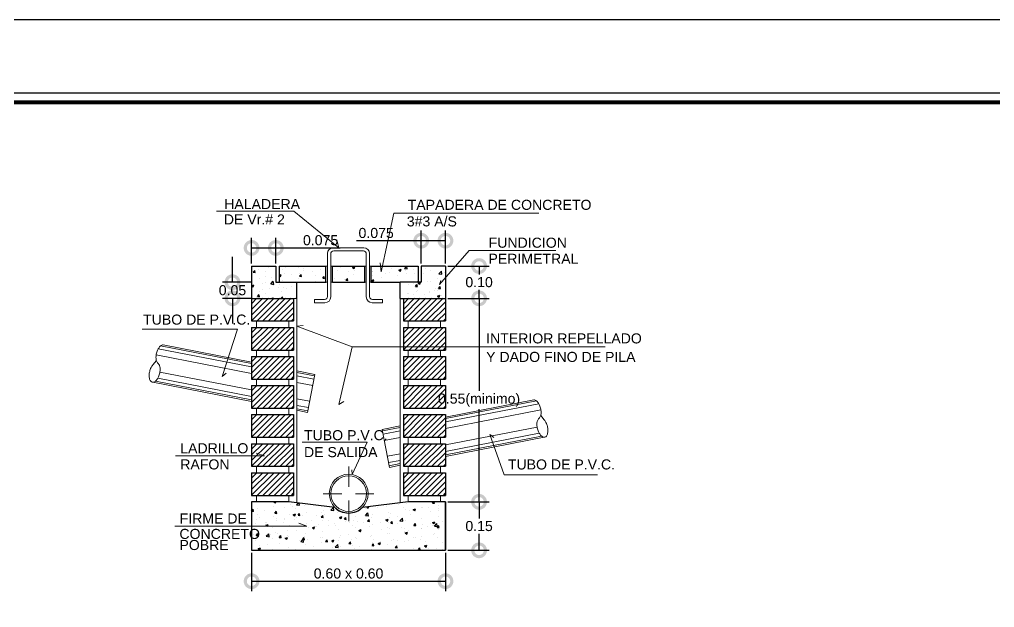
# Model space of a CAD drawing. Header units: inches. Extents: x -22.5 to 70.9, y -14.1 to 48.3.
# Drawn here: x 2.77 to 12.45, y 42.47 to 48.3 of the extents above; entities that cross this region are included whole.
import ezdxf

# ---------------------------------------------------------------- set-up
doc = ezdxf.new("R2010")
doc.units = ezdxf.units.IN
doc.header["$MEASUREMENT"] = 0
for name, color, linetype in [('ACH', 7, 'Continuous'), ('MODULO', 7, 'Continuous'), ('PAREDES1', 7, 'Continuous')]:
    doc.layers.add(name, color=color, linetype=linetype)
for name, color, linetype, lineweight in [('cotas', 1, 'Continuous', 13), ('MUEBLEFIJ', 8, 'Continuous', 18), ('paredes', 7, 'Continuous', 30)]:
    doc.layers.add(name, color=color, linetype=linetype, lineweight=lineweight)
doc.styles.add('DIMS', font='ARIAL.TTF')
doc.dimstyles.new('DIMS', dxfattribs={"dimtxt": 0.1, "dimasz": 0.25, "dimexe": 0.1, "dimexo": 0.025, "dimgap": 0.025, "dimtad": 1, "dimtih": 1, "dimtoh": 1, "dimzin": 1, "dimdsep": 46, "dimtxsty": 'DIMS', "dimblk1": 'DOTSMALL', "dimblk2": 'DOTSMALL', "dimsah": 1, "dimcen": 0.09, "dimclrd": 9, "dimclre": 9, "dimclrt": 2, "dimazin": 0, "dimtfac": 1, "dimtofl": 0, "dimtmove": 0, "dimatfit": 3, "dimldrblk": 'DOTSMALL', "dimfxl": 1, "dimtolj": 1, "dimtzin": 0, "dimarcsym": 0})

# ---------------------------------------------------------------- blocks, each defined once
blk = doc.blocks.new('HOJA11-17')
blk.add_lwpolyline([(-40.3789, 27.2849), (2.6211, 27.2849), (2.6211, -0.7151), (-40.3789, -0.7151)], close=True)
blk = doc.blocks.new('_DOTSMALL')
at = {"color": 0, "linetype": 'ByBlock', "const_width": 0.5}
blk.add_lwpolyline([(-0.0625, 0, 1), (0.0625, 0, 1)], format="xyb", close=True, dxfattribs=at)
blk = doc.blocks.new('*D345')
at = {"layer": 'Defpoints', "color": 0, "linetype": 'Continuous'}
for p in [(7.0011, 46.1076), (6.7607, 45.8561), (7.0011, 45.8561)]:
    blk.add_point(p, dxfattribs=at)
at = {"layer": 'paredes', "color": 9, "linetype": 'Continuous', "lineweight": -2}
for p, q in [((6.7607, 45.8811), (6.7607, 46.2076)), ((7.0011, 45.8811), (7.0011, 46.2076)), ((6.7607, 46.1076), (6.1193, 46.1076)), ((7.0011, 46.1076), (6.7607, 46.1076))]:
    blk.add_line(p, q, dxfattribs=at)
at = {"layer": 'paredes', "color": 9, "linetype": 'Continuous', "lineweight": -2, "xscale": 0.25, "yscale": 0.25, "zscale": 0.25, "rotation": 180}
blk.add_blockref('_DOTSMALL', (6.7607, 46.1076), dxfattribs=at)
at = {"layer": 'paredes', "color": 9, "linetype": 'Continuous', "lineweight": -2, "xscale": 0.25, "yscale": 0.25, "zscale": 0.25}
blk.add_blockref('_DOTSMALL', (7.0011, 46.1076), dxfattribs=at)
at = {"layer": 'paredes', "color": 2, "linetype": 'Continuous', "insert": (6.3134, 46.1836), "char_height": 0.1, "attachment_point": 5, "style": 'DIMS'}
blk.add_mtext('\\A1;0.075', dxfattribs=at)
blk = doc.blocks.new('*X344')
at = {"color": 0}
for p, q in [((85.8074, -3.2551), (85.8074, -3.255)), ((85.8531, -3.2578), (85.8531, -3.2578)), ((85.9461, -3.2597), (85.9531, -3.257)), ((85.9472, -3.2558), (85.9472, -3.2558)), ((85.9511, -3.2631), (85.9531, -3.257)), ((86.0358, -3.2573), (86.0358, -3.2573)), ((86.1071, -3.2627), (86.1145, -3.255)), ((86.116, -3.2642), (86.1149, -3.255)), ((85.719, -3.2837), (85.7254, -3.2812)), ((85.719, -3.2843), (85.7234, -3.2873)), ((85.7234, -3.2873), (85.7254, -3.2813)), ((85.7295, -3.2659), (85.7295, -3.2659)), ((85.7365, -3.2779), (85.7365, -3.2779)), ((85.7404, -3.2609), (85.7404, -3.2609)), ((85.7582, -3.2807), (85.7582, -3.2807)), ((85.78, -3.2595), (85.78, -3.2595)), ((85.7824, -3.2867), (85.7872, -3.2809)), ((85.7824, -3.2867), (85.7884, -3.2872)), ((85.7833, -3.2774), (85.7833, -3.2774)), ((85.7884, -3.2873), (85.7872, -3.281)), ((85.7938, -3.2632), (85.7938, -3.2632)), ((85.7948, -3.2678), (85.7948, -3.2678)), ((85.8212, -3.2724), (85.8212, -3.2724)), ((85.8307, -3.2853), (85.8307, -3.2853)), ((85.8472, -3.2654), (85.8472, -3.2654)), ((85.8541, -3.293), (85.859, -3.2872)), ((85.8601, -3.2936), (85.859, -3.2873)), ((85.8843, -3.2641), (85.8843, -3.2641)), ((85.9005, -3.2677), (85.9005, -3.2677)), ((85.9093, -3.2608), (85.9093, -3.2608)), ((85.9326, -3.2718), (85.9326, -3.2718)), ((85.9461, -3.2597), (85.9511, -3.263)), ((85.9496, -3.2828), (85.9496, -3.2828)), ((85.9539, -3.2699), (85.9539, -3.2699)), ((86.0073, -3.2722), (86.0073, -3.2722)), ((86.0079, -3.2728), (86.0079, -3.2728)), ((86.0091, -3.2837), (86.0091, -3.2837)), ((86.047, -3.2787), (86.047, -3.2787)), ((86.0607, -3.2744), (86.0607, -3.2744)), ((86.0663, -3.2628), (86.0663, -3.2628)), ((86.0851, -3.2842), (86.0851, -3.2842)), ((86.0899, -3.2677), (86.0969, -3.265)), ((86.0899, -3.2677), (86.0948, -3.271)), ((86.0948, -3.2711), (86.0969, -3.265)), ((86.1071, -3.2627), (86.116, -3.2641)), ((86.1101, -3.2704), (86.1101, -3.2704)), ((86.1141, -3.2767), (86.1141, -3.2767)), ((86.1352, -3.2671), (86.1352, -3.2671)), ((86.1371, -3.2767), (86.1371, -3.2767)), ((85.7283, -3.2992), (85.7283, -3.2992)), ((85.7788, -3.2928), (85.7788, -3.2928)), ((85.833, -3.3028), (85.833, -3.3028)), ((85.8541, -3.293), (85.8601, -3.2935)), ((85.858, -3.3036), (85.858, -3.3036)), ((85.8621, -3.2919), (85.864, -3.2912)), ((85.8621, -3.2919), (85.864, -3.2932)), ((85.8913, -3.2928), (85.8913, -3.2928)), ((85.9209, -3.2953), (85.9209, -3.2953)), ((85.9259, -3.2992), (85.9307, -3.2935)), ((85.9259, -3.2992), (85.9319, -3.2998)), ((85.9318, -3.2998), (85.9307, -3.2936)), ((85.9833, -3.2976), (85.9833, -3.2976)), ((86.0058, -3.2999), (86.0128, -3.2972)), ((86.0058, -3.2999), (86.0108, -3.3033)), ((86.0108, -3.3033), (86.0128, -3.2973)), ((86.0346, -3.2906), (86.0346, -3.2906)), ((86.1467, -3.3015), (86.1467, -3.3015))]:
    blk.add_line(p, q, dxfattribs=at)
blk = doc.blocks.new('*D346')
at = {"layer": 'Defpoints', "color": 0, "linetype": 'Continuous'}
for p in [(5.3179, 46.0358), (5.0774, 45.8561), (5.3179, 45.8561)]:
    blk.add_point(p, dxfattribs=at)
at = {"layer": 'paredes', "color": 9, "linetype": 'Continuous', "lineweight": -2}
for p, q in [((5.0774, 45.8811), (5.0774, 46.1358)), ((5.3179, 45.8811), (5.3179, 46.1358)), ((5.0774, 46.0358), (5.3179, 46.0358)), ((5.3179, 46.0358), (5.9561, 46.0358))]:
    blk.add_line(p, q, dxfattribs=at)
at = {"layer": 'paredes', "color": 9, "linetype": 'Continuous', "lineweight": -2, "xscale": 0.25, "yscale": 0.25, "zscale": 0.25, "rotation": 180}
blk.add_blockref('_DOTSMALL', (5.0774, 46.0358), dxfattribs=at)
at = {"layer": 'paredes', "color": 9, "linetype": 'Continuous', "lineweight": -2, "xscale": 0.25, "yscale": 0.25, "zscale": 0.25}
blk.add_blockref('_DOTSMALL', (5.3179, 46.0358), dxfattribs=at)
at = {"layer": 'paredes', "color": 2, "linetype": 'Continuous', "insert": (5.762, 46.1119), "char_height": 0.1, "attachment_point": 5, "style": 'DIMS'}
blk.add_mtext('\\A1;0.075', dxfattribs=at)
blk = doc.blocks.new('*X341')
at = {"color": 0}
for p, q in [((85.6673, -3.5166), (85.7369, -3.4469)), ((85.6673, -3.4989), (85.7193, -3.4469)), ((85.6673, -3.4812), (85.7016, -3.4469)), ((85.6673, -3.4635), (85.6839, -3.4469)), ((85.6846, -3.5169), (85.7546, -3.4469)), ((85.7023, -3.5169), (85.7723, -3.4469)), ((85.72, -3.5169), (85.79, -3.4469)), ((85.7376, -3.5169), (85.7973, -3.4573)), ((85.7553, -3.5169), (85.7973, -3.4749)), ((85.773, -3.5169), (85.7973, -3.4926)), ((85.7907, -3.5169), (85.7973, -3.5103))]:
    blk.add_line(p, q, dxfattribs=at)
blk = doc.blocks.new('*D347')
at = {"layer": 'Defpoints', "color": 0, "linetype": 'Continuous'}
for p in [(7.0011, 43.5156), (7.3345, 43.5156), (7.0011, 43.0346)]:
    blk.add_point(p, dxfattribs=at)
at = {"layer": 'paredes', "color": 9, "linetype": 'Continuous', "lineweight": -2}
for p, q in [((7.0261, 43.5156), (7.4345, 43.5156)), ((7.3345, 43.5156), (7.3345, 43.3512)), ((7.3345, 43.0346), (7.3345, 43.1991)), ((7.0261, 43.0346), (7.4345, 43.0346))]:
    blk.add_line(p, q, dxfattribs=at)
at = {"layer": 'paredes', "color": 9, "linetype": 'Continuous', "lineweight": -2, "xscale": 0.25, "yscale": 0.25, "zscale": 0.25}
for p, rotation in [((7.3345, 43.5156), 90), ((7.3345, 43.0346), 270)]:
    blk.add_blockref('_DOTSMALL', p, dxfattribs=dict(at, rotation=rotation))
at = {"layer": 'paredes', "color": 2, "linetype": 'Continuous', "insert": (7.3345, 43.2751), "char_height": 0.1, "attachment_point": 5, "style": 'DIMS'}
blk.add_mtext('\\A1;0.15', dxfattribs=at)
blk = doc.blocks.new('*D348')
at = {"layer": 'Defpoints', "color": 0, "linetype": 'Continuous'}
for p in [(5.0774, 43.0346), (7.0011, 43.0346), (7.0011, 42.7281)]:
    blk.add_point(p, dxfattribs=at)
at = {"layer": 'paredes', "color": 9, "linetype": 'Continuous', "lineweight": -2}
for p, q in [((5.0774, 43.0096), (5.0774, 42.6281)), ((7.0011, 43.0096), (7.0011, 42.6281)), ((5.0774, 42.7281), (7.0011, 42.7281))]:
    blk.add_line(p, q, dxfattribs=at)
at = {"layer": 'paredes', "color": 9, "linetype": 'Continuous', "lineweight": -2, "xscale": 0.25, "yscale": 0.25, "zscale": 0.25, "rotation": 180}
blk.add_blockref('_DOTSMALL', (5.0774, 42.7281), dxfattribs=at)
at = {"layer": 'paredes', "color": 9, "linetype": 'Continuous', "lineweight": -2, "xscale": 0.25, "yscale": 0.25, "zscale": 0.25}
blk.add_blockref('_DOTSMALL', (7.0011, 42.7281), dxfattribs=at)
at = {"layer": 'paredes', "color": 2, "linetype": 'Continuous', "insert": (6.0393, 42.8042), "char_height": 0.1, "attachment_point": 5, "style": 'DIMS'}
blk.add_mtext('\\A1;0.60 x 0.60', dxfattribs=at)
blk = doc.blocks.new('*X342')
at = {"color": 0}
for p, q in [((85.6343, -4.0138), (85.6391, -4.008)), ((85.6402, -4.0144), (85.6391, -4.0081)), ((85.6514, -4.0053), (85.6514, -4.0053)), ((85.6732, -4.0115), (85.6732, -4.0115)), ((85.7027, -3.9982), (85.7027, -3.9982)), ((85.7032, -3.985), (85.7078, -3.9882)), ((85.7078, -3.9882), (85.7089, -3.985)), ((85.7317, -3.9857), (85.7317, -3.9857)), ((85.7364, -4.0032), (85.7364, -4.0032)), ((85.7532, -3.9918), (85.7532, -3.9918)), ((85.7614, -3.9999), (85.7614, -3.9999)), ((85.7691, -4.0057), (85.7691, -4.0057)), ((85.773, -3.9943), (85.7784, -3.9887)), ((85.773, -3.9943), (85.7819, -3.9956)), ((85.7819, -3.9957), (85.7811, -3.989)), ((85.7993, -3.9949), (85.7993, -3.9949)), ((85.8274, -3.9956), (85.8274, -3.9956)), ((85.8553, -4.0106), (85.8553, -4.0106)), ((85.8797, -4.0108), (85.8875, -4.0027)), ((85.8797, -4.0108), (85.8886, -4.0122)), ((85.8886, -4.0122), (85.8875, -4.0027)), ((85.9097, -4.0076), (85.9097, -4.0076)), ((85.9622, -4.0094), (85.9622, -4.0094)), ((85.9872, -4.0061), (85.9872, -4.0061)), ((85.9905, -4.001), (85.9952, -4.0042)), ((85.9952, -4.0042), (85.9966, -4.0002)), ((86.0251, -4.0011), (86.0251, -4.0011)), ((86.052, -3.9992), (86.052, -3.9992)), ((86.0882, -3.9928), (86.0882, -3.9928)), ((86.1054, -4.0015), (86.1054, -4.0015)), ((86.1103, -4.009), (86.1103, -4.009)), ((86.1133, -3.9895), (86.1133, -3.9895)), ((86.1228, -4.0126), (86.1228, -4.0126)), ((86.134, -4.0088), (86.141, -4.0061)), ((86.134, -4.0088), (86.1389, -4.0122)), ((86.1389, -4.0123), (86.141, -4.0062)), ((86.1588, -4.0037), (86.1588, -4.0037)), ((86.1617, -4.002), (86.1617, -4.002)), ((86.1811, -4.0025), (86.1811, -4.0025)), ((86.1942, -3.9888), (86.1973, -3.985)), ((86.1942, -3.9888), (86.2002, -3.9893)), ((86.2002, -3.9894), (86.1994, -3.985)), ((86.2122, -3.9956), (86.2122, -3.9956)), ((86.2122, -4.006), (86.2122, -4.006)), ((86.213, -4.0124), (86.213, -4.0124)), ((85.6343, -4.0138), (85.6402, -4.0143)), ((85.6353, -4.0165), (85.6353, -4.0165)), ((85.6502, -4.0386), (85.6502, -4.0386)), ((85.6524, -4.0257), (85.6524, -4.0257)), ((85.6589, -4.0345), (85.6589, -4.0345)), ((85.7015, -4.0315), (85.7015, -4.0315)), ((85.706, -4.0201), (85.7108, -4.0143)), ((85.706, -4.0201), (85.712, -4.0206)), ((85.71, -4.0426), (85.71, -4.0426)), ((85.7107, -4.0157), (85.7107, -4.0157)), ((85.712, -4.0206), (85.7108, -4.0144)), ((85.7123, -4.0368), (85.7123, -4.0368)), ((85.7347, -4.0376), (85.7347, -4.0376)), ((85.7351, -4.0393), (85.7351, -4.0393)), ((85.752, -4.0251), (85.752, -4.0251)), ((85.7625, -4.0251), (85.7695, -4.0224)), ((85.7625, -4.0251), (85.7675, -4.0284)), ((85.7656, -4.0391), (85.7656, -4.0391)), ((85.7675, -4.0285), (85.7695, -4.0224)), ((85.773, -4.0343), (85.773, -4.0343)), ((85.7777, -4.0263), (85.7825, -4.0206)), ((85.7777, -4.0263), (85.7837, -4.0269)), ((85.7837, -4.0269), (85.7825, -4.0207)), ((85.793, -4.0276), (85.793, -4.0276)), ((85.804, -4.0176), (85.804, -4.0176)), ((85.819, -4.0413), (85.819, -4.0413)), ((85.8361, -4.026), (85.8361, -4.026)), ((85.8494, -4.0326), (85.8543, -4.0269)), ((85.8494, -4.0326), (85.8554, -4.0331)), ((85.8513, -4.0176), (85.8513, -4.0176)), ((85.8554, -4.0332), (85.8543, -4.0269)), ((85.8611, -4.0227), (85.8611, -4.0227)), ((85.899, -4.0177), (85.899, -4.0177)), ((85.9046, -4.0375), (85.9046, -4.0375)), ((85.9062, -4.0331), (85.9132, -4.0304)), ((85.9062, -4.0331), (85.9112, -4.0364)), ((85.9112, -4.0365), (85.9132, -4.0305)), ((85.9212, -4.0389), (85.926, -4.0331)), ((85.9212, -4.0389), (85.9271, -4.0394)), ((85.9271, -4.0395), (85.926, -4.0332)), ((85.9479, -4.0426), (85.9479, -4.0426)), ((85.9565, -4.03), (85.9565, -4.03)), ((85.9865, -4.0274), (85.9943, -4.0192)), ((85.9865, -4.0274), (85.9954, -4.0287)), ((85.9929, -4.0452), (85.9977, -4.0394)), ((85.9954, -4.0288), (85.9942, -4.0193)), ((85.9989, -4.0457), (85.9977, -4.0395)), ((85.9988, -4.0406), (85.9988, -4.0406)), ((86.0062, -4.0326), (86.0062, -4.0326)), ((86.0079, -4.0229), (86.0079, -4.0229)), ((86.0499, -4.0411), (86.0569, -4.0384)), ((86.0499, -4.0411), (86.0549, -4.0444)), ((86.0549, -4.0445), (86.0569, -4.0385)), ((86.0584, -4.0165), (86.0584, -4.0165)), ((86.0619, -4.0323), (86.0619, -4.0323)), ((86.0645, -4.0226), (86.0645, -4.0226)), ((86.087, -4.029), (86.087, -4.029)), ((86.0932, -4.0439), (86.101, -4.0358)), ((86.1021, -4.0453), (86.101, -4.0358)), ((86.1091, -4.0423), (86.1091, -4.0423)), ((86.1248, -4.024), (86.1248, -4.024)), ((86.1605, -4.0353), (86.1605, -4.0353)), ((86.188, -4.0157), (86.188, -4.0157)), ((86.211, -4.0289), (86.211, -4.0289)), ((85.6469, -4.0509), (85.6469, -4.0509)), ((85.6489, -4.0719), (85.6489, -4.0719)), ((85.6764, -4.0476), (85.6764, -4.0476)), ((85.6785, -4.0573), (85.6855, -4.0546)), ((85.6785, -4.0573), (85.6835, -4.0607)), ((85.68, -4.048), (85.68, -4.048)), ((85.6835, -4.0607), (85.6855, -4.0547)), ((85.7003, -4.0648), (85.7003, -4.0648)), ((85.7333, -4.0502), (85.7333, -4.0502)), ((85.7508, -4.0584), (85.7508, -4.0584)), ((85.7729, -4.0726), (85.7729, -4.0726)), ((85.7867, -4.0525), (85.7867, -4.0525)), ((85.8027, -4.0509), (85.8027, -4.0509)), ((85.8098, -4.0654), (85.8098, -4.0654)), ((85.8222, -4.0653), (85.8292, -4.0626)), ((85.8222, -4.0653), (85.8272, -4.0687)), ((85.8272, -4.0688), (85.8292, -4.0627)), ((85.8312, -4.0626), (85.8312, -4.0626)), ((85.8348, -4.0621), (85.8348, -4.0621)), ((85.8401, -4.0547), (85.8401, -4.0547)), ((85.8541, -4.0439), (85.8541, -4.0439)), ((85.8724, -4.0436), (85.8724, -4.0436)), ((85.8727, -4.0572), (85.8727, -4.0572)), ((85.8895, -4.0526), (85.8895, -4.0526)), ((85.8935, -4.057), (85.8935, -4.057)), ((85.9034, -4.0708), (85.9034, -4.0708)), ((85.9258, -4.0458), (85.9258, -4.0458)), ((85.9359, -4.0488), (85.9359, -4.0488)), ((85.9469, -4.0593), (85.9469, -4.0593)), ((85.9553, -4.0633), (85.9553, -4.0633)), ((85.9609, -4.0456), (85.9609, -4.0456)), ((85.9659, -4.0733), (85.9729, -4.0707)), ((85.9709, -4.0768), (85.9729, -4.0707)), ((85.9792, -4.0481), (85.9792, -4.0481)), ((85.9929, -4.0452), (85.9989, -4.0457)), ((86.0003, -4.0615), (86.0003, -4.0615)), ((86.0067, -4.0562), (86.0067, -4.0562)), ((86.0325, -4.0503), (86.0325, -4.0503)), ((86.0356, -4.0717), (86.0356, -4.0717)), ((86.0536, -4.0638), (86.0536, -4.0638)), ((86.0572, -4.0498), (86.0572, -4.0498)), ((86.0607, -4.0684), (86.0607, -4.0684)), ((86.0646, -4.0514), (86.0694, -4.0457)), ((86.0646, -4.0514), (86.0706, -4.052)), ((86.0706, -4.052), (86.0694, -4.0458)), ((86.0859, -4.0526), (86.0859, -4.0526)), ((86.0932, -4.0439), (86.1021, -4.0453)), ((86.0985, -4.0634), (86.0985, -4.0634)), ((86.107, -4.066), (86.107, -4.066)), ((86.1187, -4.0722), (86.1187, -4.0722)), ((86.1364, -4.0577), (86.1412, -4.052)), ((86.1364, -4.0577), (86.1423, -4.0582)), ((86.1393, -4.0548), (86.1393, -4.0548)), ((86.1423, -4.0583), (86.1412, -4.052)), ((86.1592, -4.0686), (86.1592, -4.0686)), ((86.1604, -4.0683), (86.1604, -4.0683)), ((86.1617, -4.0551), (86.1617, -4.0551)), ((86.177, -4.0622), (86.177, -4.0622)), ((86.1867, -4.0518), (86.1867, -4.0518)), ((86.1927, -4.0571), (86.1927, -4.0571)), ((86.1937, -4.0491), (86.2007, -4.0464)), ((86.1937, -4.0491), (86.1986, -4.0525)), ((86.1986, -4.0525), (86.2007, -4.0465)), ((86.1999, -4.0605), (86.2077, -4.0523)), ((86.1999, -4.0605), (86.2088, -4.0618)), ((86.2088, -4.0619), (86.2077, -4.0524)), ((86.2081, -4.064), (86.2129, -4.0582)), ((86.2081, -4.064), (86.2141, -4.0645)), ((86.2097, -4.0622), (86.2097, -4.0622)), ((86.2141, -4.0646), (86.2129, -4.0583)), ((86.2138, -4.0705), (86.2138, -4.0705)), ((86.2246, -4.0468), (86.2246, -4.0468)), ((85.639, -4.0854), (85.639, -4.0854)), ((85.6481, -4.089), (85.653, -4.0833)), ((85.6481, -4.089), (85.6541, -4.0895)), ((85.6541, -4.0896), (85.653, -4.0833)), ((85.6563, -4.0926), (85.6563, -4.0926)), ((85.6795, -4.0917), (85.6873, -4.0835)), ((85.6795, -4.0917), (85.6884, -4.093)), ((85.6837, -4.082), (85.6837, -4.082)), ((85.6884, -4.0931), (85.6873, -4.0836)), ((85.6924, -4.0876), (85.6924, -4.0876)), ((85.6991, -4.0981), (85.6991, -4.0981)), ((85.7088, -4.0787), (85.7088, -4.0787)), ((85.7146, -4.0826), (85.7146, -4.0826)), ((85.7199, -4.0953), (85.7247, -4.0895)), ((85.7199, -4.0953), (85.7258, -4.0958)), ((85.7258, -4.0959), (85.7247, -4.0896)), ((85.7382, -4.0976), (85.7452, -4.0949)), ((85.7382, -4.0976), (85.7432, -4.1009)), ((85.7432, -4.101), (85.7452, -4.095)), ((85.7457, -4.0899), (85.7457, -4.0899)), ((85.7466, -4.0738), (85.7466, -4.0738)), ((85.7496, -4.0917), (85.7496, -4.0917)), ((85.7863, -4.1082), (85.7941, -4.1001)), ((85.7916, -4.1015), (85.7964, -4.0958)), ((85.7916, -4.1015), (85.7976, -4.1021)), ((85.7952, -4.1097), (85.7941, -4.1002)), ((85.7976, -4.1021), (85.7964, -4.0959)), ((85.7991, -4.0921), (85.7991, -4.0921)), ((85.8015, -4.0842), (85.8015, -4.0842)), ((85.8085, -4.1016), (85.8085, -4.1016)), ((85.8464, -4.0966), (85.8464, -4.0966)), ((85.8525, -4.0944), (85.8525, -4.0944)), ((85.8529, -4.0772), (85.8529, -4.0772)), ((85.8633, -4.1078), (85.8681, -4.1021)), ((85.8693, -4.1084), (85.8681, -4.1021)), ((85.8819, -4.1056), (85.8889, -4.1029)), ((85.8869, -4.109), (85.8889, -4.103)), ((85.9059, -4.0967), (85.9059, -4.0967)), ((85.9096, -4.0883), (85.9096, -4.0883)), ((85.9346, -4.085), (85.9346, -4.085)), ((85.9437, -4.1023), (85.9437, -4.1023)), ((85.9541, -4.0965), (85.9541, -4.0965)), ((85.9593, -4.0989), (85.9593, -4.0989)), ((85.9659, -4.0733), (85.9709, -4.0767)), ((85.9725, -4.08), (85.9725, -4.08)), ((86.002, -4.0922), (86.002, -4.0922)), ((86.0054, -4.0895), (86.0054, -4.0895)), ((86.0127, -4.1012), (86.0127, -4.1012)), ((86.056, -4.0831), (86.056, -4.0831)), ((86.0604, -4.0822), (86.0604, -4.0822)), ((86.0722, -4.1029), (86.0722, -4.1029)), ((86.1079, -4.0756), (86.1079, -4.0756)), ((86.1096, -4.0813), (86.1166, -4.0787)), ((86.1096, -4.0813), (86.1146, -4.0847)), ((86.1146, -4.0848), (86.1166, -4.0787)), ((86.1354, -4.0945), (86.1354, -4.0945)), ((86.1426, -4.0942), (86.1426, -4.0942)), ((86.158, -4.1019), (86.158, -4.1019)), ((86.1604, -4.0912), (86.1604, -4.0912)), ((86.1983, -4.0863), (86.1983, -4.0863)), ((86.201, -4.0842), (86.201, -4.0842)), ((86.2085, -4.0955), (86.2085, -4.0955)), ((85.6477, -4.1051), (85.6477, -4.1051)), ((85.6542, -4.1298), (85.6612, -4.1272)), ((85.6542, -4.1298), (85.6591, -4.1332)), ((85.6574, -4.1215), (85.6574, -4.1215)), ((85.6591, -4.1333), (85.6612, -4.1272)), ((85.6825, -4.1182), (85.6825, -4.1182)), ((85.6979, -4.1314), (85.6979, -4.1314)), ((85.7203, -4.1132), (85.7203, -4.1132)), ((85.7484, -4.125), (85.7484, -4.125)), ((85.7688, -4.1323), (85.7688, -4.1323)), ((85.7835, -4.1049), (85.7835, -4.1049)), ((85.7863, -4.1082), (85.7952, -4.1096)), ((85.8003, -4.1175), (85.8003, -4.1175)), ((85.8271, -4.1223), (85.8271, -4.1223)), ((85.8516, -4.1104), (85.8516, -4.1104)), ((85.8633, -4.1078), (85.8693, -4.1083)), ((85.8819, -4.1056), (85.8869, -4.1089)), ((85.8832, -4.1277), (85.8832, -4.1277)), ((85.8854, -4.1123), (85.8854, -4.1123)), ((85.893, -4.1248), (85.9008, -4.1167)), ((85.893, -4.1248), (85.9019, -4.1262)), ((85.9019, -4.1262), (85.9008, -4.1167)), ((85.9022, -4.104), (85.9022, -4.104)), ((85.9083, -4.1244), (85.9083, -4.1244)), ((85.935, -4.1141), (85.9399, -4.1084)), ((85.935, -4.1141), (85.941, -4.1146)), ((85.941, -4.1147), (85.9399, -4.1084)), ((85.9462, -4.1194), (85.9462, -4.1194)), ((85.9529, -4.1298), (85.9529, -4.1298)), ((85.9677, -4.1242), (85.9677, -4.1242)), ((86.0042, -4.1228), (86.0042, -4.1228)), ((86.0058, -4.135), (86.0075, -4.1332)), ((86.0068, -4.1204), (86.0116, -4.1146)), ((86.0068, -4.1204), (86.0128, -4.1209)), ((86.0077, -4.135), (86.0075, -4.1333)), ((86.0093, -4.1111), (86.0093, -4.1111)), ((86.0127, -4.121), (86.0116, -4.1147)), ((86.0256, -4.1136), (86.0326, -4.1109)), ((86.0256, -4.1136), (86.0306, -4.117)), ((86.026, -4.1142), (86.026, -4.1142)), ((86.0306, -4.117), (86.0326, -4.111)), ((86.0343, -4.1078), (86.0343, -4.1078)), ((86.0547, -4.1164), (86.0547, -4.1164)), ((86.066, -4.1034), (86.066, -4.1034)), ((86.0785, -4.1266), (86.0833, -4.1209)), ((86.0785, -4.1266), (86.0845, -4.1272)), ((86.0845, -4.1272), (86.0833, -4.121)), ((86.0843, -4.1042), (86.0843, -4.1042)), ((86.1067, -4.1089), (86.1067, -4.1089)), ((86.1194, -4.1057), (86.1194, -4.1057)), ((86.1341, -4.1307), (86.1341, -4.1307)), ((86.1502, -4.1329), (86.155, -4.1272)), ((86.1502, -4.1329), (86.1562, -4.1334)), ((86.1562, -4.1335), (86.155, -4.1272)), ((86.1693, -4.1216), (86.1763, -4.1189)), ((86.1693, -4.1216), (86.1743, -4.125)), ((86.172, -4.1257), (86.172, -4.1257)), ((86.1728, -4.1079), (86.1728, -4.1079)), ((86.1743, -4.125), (86.1763, -4.119)), ((86.1808, -4.1292), (86.1808, -4.1292)), ((86.2073, -4.1287), (86.2073, -4.1287)), ((86.2255, -4.135), (86.2268, -4.1335)), ((86.2262, -4.1102), (86.2262, -4.1102)), ((86.227, -4.135), (86.2268, -4.1335)), ((85.9094, -4.1342), (85.9094, -4.1342)), ((86.1091, -4.134), (86.1091, -4.134))]:
    blk.add_line(p, q, dxfattribs=at)
blk = doc.blocks.new('*D349')
at = {"layer": 'Defpoints', "color": 0, "linetype": 'Continuous'}
for p in [(7.0011, 45.5355), (7.3345, 45.5355), (7.0011, 43.5156)]:
    blk.add_point(p, dxfattribs=at)
at = {"layer": 'paredes', "color": 9, "linetype": 'Continuous', "lineweight": -2}
for p, q in [((7.0261, 45.5355), (7.4345, 45.5355)), ((7.3345, 45.5355), (7.3345, 44.6161)), ((7.3345, 43.5156), (7.3345, 44.435)), ((7.0261, 43.5156), (7.4345, 43.5156))]:
    blk.add_line(p, q, dxfattribs=at)
at = {"layer": 'paredes', "color": 9, "linetype": 'Continuous', "lineweight": -2, "xscale": 0.25, "yscale": 0.25, "zscale": 0.25}
for p, rotation in [((7.3345, 45.5355), 90), ((7.3345, 43.5156), 270)]:
    blk.add_blockref('_DOTSMALL', p, dxfattribs=dict(at, rotation=rotation))
at = {"layer": 'paredes', "color": 2, "linetype": 'Continuous', "insert": (7.3345, 44.5255), "char_height": 0.1, "attachment_point": 5, "style": 'DIMS'}
blk.add_mtext('\\A1;0.55(minimo)', dxfattribs=at)
blk = doc.blocks.new('*X343')
at = {"color": 0}
for p, q in [((85.6585, -3.2579), (85.6585, -3.2579)), ((85.639, -3.2741), (85.6438, -3.2684)), ((85.639, -3.2741), (85.6449, -3.2747)), ((85.6449, -3.2747), (85.6438, -3.2685)), ((85.6542, -3.2659), (85.6542, -3.2659)), ((85.6781, -3.2729), (85.6781, -3.2729)), ((85.6782, -3.2879), (85.6782, -3.2879)), ((85.687, -3.2587), (85.687, -3.2587)), ((86.1675, -3.279), (86.1675, -3.279)), ((86.173, -3.2621), (86.173, -3.2621)), ((86.1884, -3.2696), (86.1884, -3.2696)), ((86.2138, -3.2793), (86.2216, -3.2712)), ((86.2138, -3.2793), (86.2227, -3.2806)), ((86.2208, -3.2812), (86.2208, -3.2812)), ((86.2227, -3.2807), (86.2216, -3.2712)), ((86.2336, -3.2757), (86.234, -3.2755)), ((86.2336, -3.2757), (86.234, -3.276)), ((85.6344, -3.3162), (85.6414, -3.3135)), ((85.6344, -3.3162), (85.6394, -3.3195)), ((85.6394, -3.3196), (85.6414, -3.3135)), ((85.6572, -3.294), (85.6572, -3.294)), ((85.6675, -3.3098), (85.6675, -3.3098)), ((85.6769, -3.3062), (85.6769, -3.3062)), ((85.6935, -3.3105), (85.7013, -3.3024)), ((85.6935, -3.3105), (85.7024, -3.3119)), ((85.6951, -3.289), (85.6951, -3.289)), ((85.7024, -3.3119), (85.7013, -3.3024)), ((85.7209, -3.312), (85.7209, -3.312)), ((85.757, -3.3169), (85.757, -3.3169)), ((86.1089, -3.3065), (86.1089, -3.3065)), ((86.1204, -3.3124), (86.1204, -3.3124)), ((86.1359, -3.31), (86.1359, -3.31)), ((86.1411, -3.3181), (86.1459, -3.3123)), ((86.1411, -3.3181), (86.147, -3.3186)), ((86.147, -3.3187), (86.1459, -3.3124)), ((86.1495, -3.3079), (86.1565, -3.3052)), ((86.1495, -3.3079), (86.1545, -3.3113)), ((86.1545, -3.3114), (86.1565, -3.3053)), ((86.1788, -3.3024), (86.1788, -3.3024)), ((86.1872, -3.3029), (86.1872, -3.3029)), ((86.2099, -3.2932), (86.2099, -3.2932)), ((86.2128, -3.3243), (86.2176, -3.3186)), ((86.2188, -3.3249), (86.2176, -3.3187)), ((85.6352, -3.3209), (85.6352, -3.3209)), ((85.6528, -3.3494), (85.6577, -3.3436)), ((85.6588, -3.3499), (85.6577, -3.3437)), ((85.658, -3.3329), (85.658, -3.3329)), ((85.6688, -3.3285), (85.6688, -3.3285)), ((85.6757, -3.3395), (85.6757, -3.3395)), ((85.6886, -3.3232), (85.6886, -3.3232)), ((85.7163, -3.3229), (85.7163, -3.3229)), ((85.727, -3.3324), (85.727, -3.3324)), ((85.7319, -3.3202), (85.7319, -3.3202)), ((85.742, -3.3254), (85.742, -3.3254)), ((86.0946, -3.3278), (86.0946, -3.3278)), ((86.1157, -3.3412), (86.1157, -3.3412)), ((86.1204, -3.341), (86.1204, -3.341)), ((86.1346, -3.3432), (86.1346, -3.3432)), ((86.1444, -3.3344), (86.1444, -3.3344)), ((86.148, -3.3301), (86.148, -3.3301)), ((86.1691, -3.3435), (86.1691, -3.3435)), ((86.1836, -3.3327), (86.1836, -3.3327)), ((86.186, -3.3362), (86.186, -3.3362)), ((86.2014, -3.3323), (86.2014, -3.3323)), ((86.2027, -3.3244), (86.2027, -3.3244)), ((86.2086, -3.3294), (86.2086, -3.3294)), ((86.2092, -3.3482), (86.2162, -3.3455)), ((86.2092, -3.3482), (86.2142, -3.3515)), ((86.2128, -3.3243), (86.2188, -3.3249)), ((86.2142, -3.3516), (86.2162, -3.3456)), ((86.2224, -3.3457), (86.2224, -3.3457)), ((85.6528, -3.3494), (85.6588, -3.3499)), ((85.6977, -3.355), (85.7011, -3.3537)), ((85.7007, -3.355), (85.7011, -3.3538)), ((85.7251, -3.355), (85.7294, -3.3499)), ((85.7303, -3.355), (85.7294, -3.35)), ((85.7685, -3.3513), (85.7685, -3.3513))]:
    blk.add_line(p, q, dxfattribs=at)
blk = doc.blocks.new('*D350')
at = {"layer": 'Defpoints', "color": 0, "linetype": 'Continuous'}
for p in [(4.8877, 45.6958), (5.1018, 45.6958), (5.1018, 45.5355)]:
    blk.add_point(p, dxfattribs=at)
at = {"layer": 'paredes', "color": 9, "linetype": 'Continuous', "lineweight": -2}
for p, q in [((4.8877, 45.6958), (4.8877, 45.9458)), ((5.0768, 45.6958), (4.7877, 45.6958)), ((5.0768, 45.5355), (4.7877, 45.5355)), ((4.8877, 45.5355), (4.8877, 45.2855))]:
    blk.add_line(p, q, dxfattribs=at)
at = {"layer": 'paredes', "color": 9, "linetype": 'Continuous', "lineweight": -2, "xscale": 0.25, "yscale": 0.25, "zscale": 0.25}
for p, rotation in [((4.8877, 45.6958), 270), ((4.8877, 45.5355), 90)]:
    blk.add_blockref('_DOTSMALL', p, dxfattribs=dict(at, rotation=rotation))
at = {"layer": 'paredes', "color": 2, "linetype": 'Continuous', "insert": (4.8877, 45.6157), "char_height": 0.1, "attachment_point": 5, "style": 'DIMS'}
blk.add_mtext('\\A1;0.05', dxfattribs=at)
blk = doc.blocks.new('*D351')
at = {"layer": 'Defpoints', "color": 0, "linetype": 'Continuous'}
for p in [(7.0011, 45.8561), (7.3345, 45.8561), (7.0011, 45.5355)]:
    blk.add_point(p, dxfattribs=at)
at = {"layer": 'paredes', "color": 9, "linetype": 'Continuous', "lineweight": -2}
for p, q in [((7.0261, 45.8561), (7.4345, 45.8561)), ((7.3345, 45.8561), (7.3345, 45.7719)), ((7.3345, 45.5355), (7.3345, 45.6198)), ((7.0261, 45.5355), (7.4345, 45.5355))]:
    blk.add_line(p, q, dxfattribs=at)
at = {"layer": 'paredes', "color": 9, "linetype": 'Continuous', "lineweight": -2, "xscale": 0.25, "yscale": 0.25, "zscale": 0.25}
for p, rotation in [((7.3345, 45.8561), 90), ((7.3345, 45.5355), 270)]:
    blk.add_blockref('_DOTSMALL', p, dxfattribs=dict(at, rotation=rotation))
at = {"layer": 'paredes', "color": 2, "linetype": 'Continuous', "insert": (7.3345, 45.6958), "char_height": 0.1, "attachment_point": 5, "style": 'DIMS'}
blk.add_mtext('\\A1;0.10', dxfattribs=at)

msp = doc.modelspace()

# ---------------------------------------------------------------- linework, layer by layer
at = {"layer": 'MODULO'}
msp.add_lwpolyline([(20.2227, 47.5722), (-20.3042, 47.5722), (-20.3042, 20.4416)], dxfattribs=at)
at = {"layer": 'MODULO', "const_width": 0.0409}
msp.add_lwpolyline([(20.1514, 47.4804), (-20.2124, 47.4804), (-20.2124, 20.513)], dxfattribs=at)
at = {"layer": 'MUEBLEFIJ'}
for p, q in [((5.8309, 45.553), (5.8309, 45.9806)), ((5.8629, 45.5498), (5.8629, 45.9774)), ((5.8886, 46.0383), (6.19, 46.0383)), ((5.8918, 46.0063), (6.1868, 46.0063)), ((6.2156, 45.5498), (6.2156, 45.9774)), ((6.2477, 45.553), (6.2477, 45.9806)), ((5.8148, 45.8561), (5.8309, 45.8561)), ((5.8629, 45.8561), (5.879, 45.8561)), ((6.1996, 45.8561), (6.2156, 45.8561)), ((6.2477, 45.8561), (6.2637, 45.8561)), ((5.8148, 45.6958), (5.8309, 45.6958)), ((5.8629, 45.6958), (5.879, 45.6958)), ((6.1996, 45.6958), (6.2156, 45.6958)), ((6.2477, 45.6958), (6.2637, 45.6958)), ((5.4942, 45.5355), (5.5263, 45.5355)), ((5.5263, 45.5355), (5.5263, 43.5057)), ((5.7026, 45.4921), (5.7026, 45.5241)), ((5.7026, 45.5241), (5.802, 45.5241)), ((5.7026, 45.4921), (5.8052, 45.4921)), ((6.2733, 45.4921), (6.3759, 45.4921)), ((6.2765, 45.5241), (6.3759, 45.5241)), ((6.3759, 45.4921), (6.3759, 45.5241)), ((6.5523, 45.5355), (6.5523, 43.5057)), ((5.1251, 45.3111), (5.1251, 45.247)), ((5.4465, 45.3111), (5.4465, 45.247)), ((6.6321, 45.3111), (6.6321, 45.247)), ((6.9534, 45.3111), (6.9534, 45.247)), ((4.151, 45.0349), (5.0774, 44.8545)), ((4.1739, 45.0631), (5.0774, 44.8872)), ((4.2013, 45.0741), (5.0774, 44.9035)), ((5.1251, 45.0225), (5.1251, 44.9584)), ((5.4465, 45.0225), (5.4465, 44.9584)), ((6.0753, 45.0557), (5.9441, 44.4803)), ((6.6321, 45.0225), (6.6321, 44.9584)), ((6.9534, 45.0225), (6.9534, 44.9584)), ((4.0977, 44.8751), (4.1324, 44.9193)), ((4.1306, 44.9735), (5.0774, 44.7892)), ((4.1438, 44.8962), (4.1546, 44.8843)), ((4.1678, 44.803), (5.0774, 44.6258)), ((5.5263, 44.8161), (5.7057, 44.7811)), ((5.5263, 44.7997), (5.7026, 44.7654)), ((4.098, 44.7022), (5.0774, 44.5115)), ((4.1237, 44.7136), (5.0774, 44.5278)), ((4.1469, 44.7417), (5.0774, 44.5605)), ((5.1251, 44.734), (5.1251, 44.6698)), ((5.4465, 44.734), (5.4465, 44.6698)), ((5.5263, 44.7671), (5.6965, 44.7339)), ((5.5263, 44.7018), (5.6842, 44.671)), ((5.6321, 44.4035), (5.7057, 44.7811)), ((6.6321, 44.734), (6.6321, 44.6698)), ((6.9534, 44.734), (6.9534, 44.6698)), ((5.5263, 44.5384), (5.6536, 44.5136)), ((5.9441, 44.4803), (5.9936, 44.5112)), ((7.8772, 44.5284), (7.0011, 44.3578)), ((7.9046, 44.5174), (7.0011, 44.3414)), ((5.1251, 44.4454), (5.1251, 44.3813)), ((5.4465, 44.4454), (5.4465, 44.3813)), ((5.5263, 44.4731), (5.6413, 44.4507)), ((5.5263, 44.4404), (5.6352, 44.4192)), ((5.5263, 44.4241), (5.6321, 44.4035)), ((7.9276, 44.4892), (7.0011, 44.3088)), ((7.948, 44.4278), (7.0011, 44.2434)), ((7.9348, 44.3505), (7.9239, 44.3386)), ((7.9808, 44.3294), (7.9462, 44.3736)), ((6.5523, 44.2704), (6.3729, 44.2354)), ((6.4464, 43.8578), (6.3729, 44.2354)), ((6.5523, 44.254), (6.3759, 44.2197)), ((6.5523, 44.2214), (6.3821, 44.1882)), ((7.9108, 44.2573), (7.0011, 44.0801)), ((5.1251, 44.1568), (5.1251, 44.0927)), ((5.4465, 44.1568), (5.4465, 44.0927)), ((6.5523, 44.156), (6.3943, 44.1253)), ((6.6321, 44.1568), (6.6321, 44.0927)), ((6.9534, 44.1568), (6.9534, 44.0927)), ((7.9317, 44.196), (7.0011, 44.0148)), ((7.9548, 44.1678), (7.0011, 43.9821)), ((7.9805, 44.1565), (7.0011, 43.9658)), ((6.5523, 43.9927), (6.425, 43.9679)), ((6.5523, 43.9274), (6.4372, 43.905)), ((5.1251, 43.8683), (5.1251, 43.8041)), ((5.4465, 43.8683), (5.4465, 43.8041)), ((6.0409, 43.6637), (6.0409, 43.8663)), ((6.5523, 43.8947), (6.4433, 43.8735)), ((6.5523, 43.8784), (6.4464, 43.8578)), ((6.6321, 43.8683), (6.6321, 43.8041)), ((6.9534, 43.8683), (6.9534, 43.8041)), ((5.1251, 43.5797), (5.1251, 43.5156)), ((5.4465, 43.5797), (5.4465, 43.5156)), ((5.7888, 43.5957), (5.973, 43.5957)), ((6.1089, 43.5957), (6.2906, 43.5957)), ((6.6321, 43.5797), (6.6321, 43.5156)), ((6.9534, 43.5797), (6.9534, 43.5156)), ((6.0409, 43.3252), (6.0409, 43.5278))]:
    msp.add_line(p, q, dxfattribs=at)
for points in [[(4.7283, 46.3991), (5.4967, 46.3991), (5.9437, 46.0383), (5.9217, 46.1153)], [(6.353, 45.889), (6.3629, 45.7978), (6.4887, 46.3806), (7.9262, 46.3806)], [(6.9558, 45.7134), (6.9431, 45.6725), (7.2371, 46.0098), (8.0957, 46.0098)], [(3.9915, 45.2301), (4.936, 45.2301), (4.7843, 44.7606), (4.8245, 44.792)], [(5.5895, 45.2667), (5.5263, 45.2608), (6.0753, 45.0557), (8.5847, 45.0557)], [(7.4809, 44.1539), (7.4419, 44.1831), (7.5822, 43.7854), (8.5082, 43.7854)], [(5.5802, 44.1073), (6.2233, 44.1073), (6.0763, 43.7864), (6.0712, 43.8338)], [(4.3221, 43.9733), (5.2055, 43.9733), (5.1243, 44.0004)], [(4.3161, 43.2758), (5.6272, 43.2758), (5.546, 43.3029)]]:
    msp.add_lwpolyline(points, dxfattribs=at)
for points in [[(4.2013, 45.0741, 0.129235), (4.1879, 45.0717, 0.104746), (4.1649, 45.0545, 0.066199), (4.1477, 45.0287, 0.052341), (4.1342, 44.9919, 0.052341), (4.1287, 44.9531, 0.066199), (4.1316, 44.9222, 0.104746), (4.1438, 44.8962, 0.046574), (4.1471, 44.8925, 0.061647)], [(4.1644, 44.7864, 0.052341), (4.17, 44.8261, 0.066199), (4.167, 44.8576, 0.104746), (4.1546, 44.8843, 0.046574), (4.1512, 44.888, 0.171593)], [(4.0977, 44.8751, 0.066199), (4.0801, 44.8487, 0.052341), (4.0663, 44.811, 0.052341), (4.0607, 44.7714, 0.066199), (4.0637, 44.7398, 0.104746), (4.0761, 44.7132, 0.171593), (4.0913, 44.7031, 0.171593), (4.1095, 44.7048, 0.104746), (4.133, 44.7224, 0.066199), (4.1506, 44.7488, 0.052341), (4.1644, 44.7864, 0.052341)], [(7.8772, 44.5284, -0.129235), (7.8906, 44.526, -0.104746), (7.9136, 44.5088, -0.066199), (7.9308, 44.483, -0.052341), (7.9443, 44.4462, -0.052341), (7.9498, 44.4074, -0.066199), (7.9469, 44.3765, -0.104746), (7.9348, 44.3505, -0.046574), (7.9314, 44.3468, -0.061647)], [(7.9142, 44.2407, -0.052341), (7.9085, 44.2803, -0.066199), (7.9115, 44.3119, -0.104746), (7.9239, 44.3386, -0.046574), (7.9273, 44.3423, -0.171593)], [(7.9808, 44.3294, -0.066199), (7.9984, 44.3029, -0.052341), (8.0122, 44.2653, -0.052341), (8.0179, 44.2257, -0.066199), (8.0148, 44.1941, -0.104746), (8.0024, 44.1674, -0.171593), (7.9872, 44.1573, -0.171593), (7.969, 44.1591, -0.104746), (7.9455, 44.1767, -0.066199), (7.9279, 44.2031, -0.052341), (7.9142, 44.2407, -0.052341)]]:
    msp.add_lwpolyline(points, format="xyb", dxfattribs=at)
for radius in [0.1924, 0.1763]:
    msp.add_circle((6.0409, 43.5973), radius, dxfattribs=at)
for centre, radius, start, end in [((5.8886, 45.9806), 0.0577, 90, 180), ((5.8918, 45.9774), 0.0289, 90, 180), ((6.1868, 45.9774), 0.0289, 0, 90), ((6.19, 45.9806), 0.0577, 0, 90), ((5.802, 45.553), 0.0289, 270, 0), ((5.8052, 45.5498), 0.0577, 270, 360), ((6.2733, 45.5498), 0.0577, 180, 270), ((6.2765, 45.553), 0.0289, 180, 270)]:
    msp.add_arc(centre, radius, start, end, dxfattribs=at)
at = {"layer": 'PAREDES1'}
for p, q in [((5.0774, 45.8561), (5.3179, 45.8561)), ((5.0774, 45.8561), (5.0774, 45.5355)), ((5.3179, 45.8561), (5.3179, 45.6958)), ((5.3499, 45.8561), (5.3499, 45.6958)), ((5.3499, 45.8561), (5.8148, 45.8561)), ((5.8148, 45.6958), (5.8148, 45.8561)), ((5.879, 45.8561), (6.1996, 45.8561)), ((5.879, 45.6958), (5.879, 45.8561)), ((6.1996, 45.6958), (6.1996, 45.8561)), ((6.2637, 45.8561), (6.7286, 45.8561)), ((6.2637, 45.6958), (6.2637, 45.8561)), ((6.7286, 45.8561), (6.7286, 45.6958)), ((7.0011, 45.8561), (6.7607, 45.8561)), ((6.7607, 45.8561), (6.7607, 45.6958)), ((7.0011, 45.8561), (7.0011, 45.5355)), ((5.3179, 45.6958), (5.5263, 45.6958)), ((5.5263, 45.6958), (5.8148, 45.6958)), ((5.5263, 45.5355), (5.5263, 45.6958)), ((5.879, 45.6958), (6.1996, 45.6958)), ((6.2637, 45.6958), (6.5523, 45.6958)), ((6.7607, 45.6958), (6.5523, 45.6958)), ((6.5523, 45.5355), (6.5523, 45.6958)), ((5.0774, 45.5355), (5.0774, 45.3111)), ((5.0774, 45.5355), (5.4942, 45.5355)), ((5.4942, 45.5355), (5.4942, 45.3111)), ((6.5523, 45.5355), (6.5843, 45.5355)), ((6.5843, 45.5355), (7.0011, 45.5355)), ((6.5843, 45.5355), (6.5843, 45.3111)), ((7.0011, 45.5355), (7.0011, 45.3111)), ((5.0774, 45.3111), (5.4942, 45.3111)), ((6.5843, 45.3111), (7.0011, 45.3111)), ((5.0774, 45.247), (5.0774, 45.0225)), ((5.0774, 45.247), (5.4942, 45.247)), ((5.4942, 45.247), (5.4942, 45.0225)), ((6.5843, 45.247), (6.5843, 45.0225)), ((6.5843, 45.247), (7.0011, 45.247)), ((7.0011, 45.247), (7.0011, 45.0225)), ((5.0774, 45.0225), (5.4942, 45.0225)), ((6.5843, 45.0225), (7.0011, 45.0225)), ((5.0774, 44.9584), (5.0774, 44.734)), ((5.0774, 44.9584), (5.4942, 44.9584)), ((5.4942, 44.9584), (5.4942, 44.734)), ((6.5843, 44.9584), (7.0011, 44.9584)), ((6.5843, 44.9584), (6.5843, 44.734)), ((7.0011, 44.9584), (7.0011, 44.734)), ((5.0774, 44.734), (5.4942, 44.734)), ((6.5843, 44.734), (7.0011, 44.734)), ((5.0774, 44.6698), (5.0774, 44.4454)), ((5.0774, 44.6698), (5.4942, 44.6698)), ((5.4942, 44.6698), (5.4942, 44.4454)), ((6.5843, 44.6698), (7.0011, 44.6698)), ((6.5843, 44.6698), (6.5843, 44.4454)), ((7.0011, 44.6698), (7.0011, 44.4454)), ((5.0774, 44.4454), (5.4942, 44.4454)), ((6.5843, 44.4454), (7.0011, 44.4454)), ((5.0774, 44.3813), (5.0774, 44.1568)), ((5.0774, 44.3813), (5.4942, 44.3813)), ((5.4942, 44.3813), (5.4942, 44.1568)), ((6.5843, 44.3813), (7.0011, 44.3813)), ((6.5843, 44.3813), (6.5843, 44.1568)), ((7.0011, 44.3813), (7.0011, 44.1568)), ((5.0774, 44.1568), (5.4942, 44.1568)), ((6.5843, 44.1568), (7.0011, 44.1568)), ((5.0774, 44.0927), (5.0774, 43.8683)), ((5.0774, 44.0927), (5.4942, 44.0927)), ((5.4942, 44.0927), (5.4942, 43.8683)), ((6.5843, 44.0927), (7.0011, 44.0927)), ((6.5843, 44.0927), (6.5843, 43.8683)), ((7.0011, 44.0927), (7.0011, 43.8683)), ((5.0774, 43.8683), (5.4942, 43.8683)), ((6.5843, 43.8683), (7.0011, 43.8683)), ((5.0774, 43.8041), (5.0774, 43.5797)), ((5.0774, 43.8041), (5.4942, 43.8041)), ((5.4942, 43.8041), (5.4942, 43.5797)), ((6.5843, 43.8041), (6.5843, 43.5797)), ((6.5843, 43.8041), (7.0011, 43.8041)), ((7.0011, 43.8041), (7.0011, 43.5797)), ((5.0774, 43.5797), (5.4942, 43.5797)), ((6.5843, 43.5797), (7.0011, 43.5797))]:
    msp.add_line(p, q, dxfattribs=at)
msp.add_lwpolyline([(7.0011, 43.5156), (6.6321, 43.5156), (6.1767, 43.4591, -0.420115), (5.9019, 43.4591), (5.4465, 43.5156), (5.0774, 43.5156), (5.0774, 43.0346), (7.0011, 43.0346), (7.0011, 43.5156), (7.0011, 43.0346)], format="xyb", dxfattribs=at)

# ---------------------------------------------------------------- block references
at = {"layer": 'ACH', "xscale": 3.206250000000011, "yscale": 3.206249999999955, "zscale": 3.20625}
for name, p in [('*X344', (-269.4868, 56.2926)), ('*X343', (-269.4868, 56.2926)), ('*X341', (-269.5934, 56.5872)), ('*X341', (-268.0864, 56.5872)), ('*X341', (-269.5934, 56.2986)), ('*X341', (-268.0864, 56.2986)), ('*X341', (-269.5934, 56.01)), ('*X341', (-268.0864, 56.01)), ('*X341', (-269.5934, 55.7215)), ('*X341', (-268.0864, 55.7215)), ('*X341', (-269.5934, 55.4329)), ('*X341', (-268.0864, 55.4329)), ('*X341', (-269.5934, 55.1444)), ('*X341', (-268.0864, 55.1444)), ('*X341', (-269.5934, 54.8558)), ('*X341', (-268.0864, 54.8558)), ('*X342', (-269.4868, 56.2926))]:
    msp.add_blockref(name, p, dxfattribs=at)
at = {"layer": 'Defpoints', "xscale": 1.046400000000006, "yscale": 1.021874999999994, "zscale": 1.021875}
msp.add_blockref('HOJA11-17', (20.7193, 20.4212), dxfattribs=at)

# ---------------------------------------------------------------- texts
at = {"layer": 'cotas', "color": 2, "linetype": 'Continuous', "style": 'DIMS'}
for s, p in [('HALADERA', (4.8056, 46.421)), ('TAPADERA DE CONCRETO', (6.6261, 46.4136)), ('DE Vr.# 2', (4.8021, 46.2687)), ('3#3 A/S', (6.6176, 46.2493)), ('FUNDICION', (7.4298, 46.0377)), ('PERIMETRAL', (7.4278, 45.8783)), ('TUBO DE P.V.C.', (4.0011, 45.2746)), ('INTERIOR REPELLADO', (7.4046, 45.0879)), ('Y DADO FINO DE PILA', (7.4046, 44.9042)), ('TUBO P.V.C.', (5.5976, 44.1273)), ('LADRILLO ', (4.3696, 43.9976)), ('DE SALIDA', (5.5976, 43.9594)), ('RAFON', (4.3696, 43.8374)), ('TUBO DE P.V.C.', (7.6204, 43.837)), ('FIRME DE', (4.3636, 43.3001)), ('CONCRETO', (4.3613, 43.1475)), ('POBRE', (4.3613, 43.0374))]:
    msp.add_text(s, height=0.1, dxfattribs=at).set_placement(p)

# ---------------------------------------------------------------- dimensions: what is measured, and where the dimension line sits
at = {"layer": 'paredes', "linetype": 'Continuous'}
dim = msp.add_linear_dim(base=(7.0011, 46.1076), p1=(6.7607, 45.8561), p2=(7.0011, 45.8561), text='0.075', dimstyle='DIMS', override={"dimpost": 'm'}, dxfattribs=at)
dim.commit()
dim.dimension.update_dxf_attribs({"geometry": '*D345', "text_midpoint": (6.3134, 46.1076), "dimtype": 160})
for base, p1, p2, text, picture, middle in [((5.3179, 46.0358), (5.0774, 45.8561), (5.3179, 45.8561), '0.075', '*D346', (5.762, 46.1119)), ((7.0011, 42.7281), (5.0774, 43.0346), (7.0011, 43.0346), '0.60 x 0.60', '*D348', (6.0393, 42.8042))]:
    dim = msp.add_linear_dim(base=base, p1=p1, p2=p2, text=text, dimstyle='DIMS', override={"dimpost": 'm'}, dxfattribs=at)
    dim.commit()
    dim.dimension.update_dxf_attribs({"geometry": picture, "text_midpoint": middle})
for base, p1, p2, text, picture, middle in [((4.8877, 45.6958), (5.1018, 45.5355), (5.1018, 45.6958), '0.05', '*D350', (4.8877, 45.6157)), ((7.3345, 45.8561), (7.0011, 45.5355), (7.0011, 45.8561), '0.10', '*D351', (7.3345, 45.6958)), ((7.3345, 45.5355), (7.0011, 43.5156), (7.0011, 45.5355), '0.55(minimo)', '*D349', (7.3345, 44.5255)), ((7.3345, 43.5156), (7.0011, 43.0346), (7.0011, 43.5156), '0.15', '*D347', (7.3345, 43.2751))]:
    dim = msp.add_linear_dim(base=base, p1=p1, p2=p2, angle=90, text=text, dimstyle='DIMS', override={"dimpost": 'm'}, dxfattribs=at)
    dim.commit()
    dim.dimension.update_dxf_attribs({"geometry": picture, "text_midpoint": middle})

doc.saveas('drawing.dxf')
